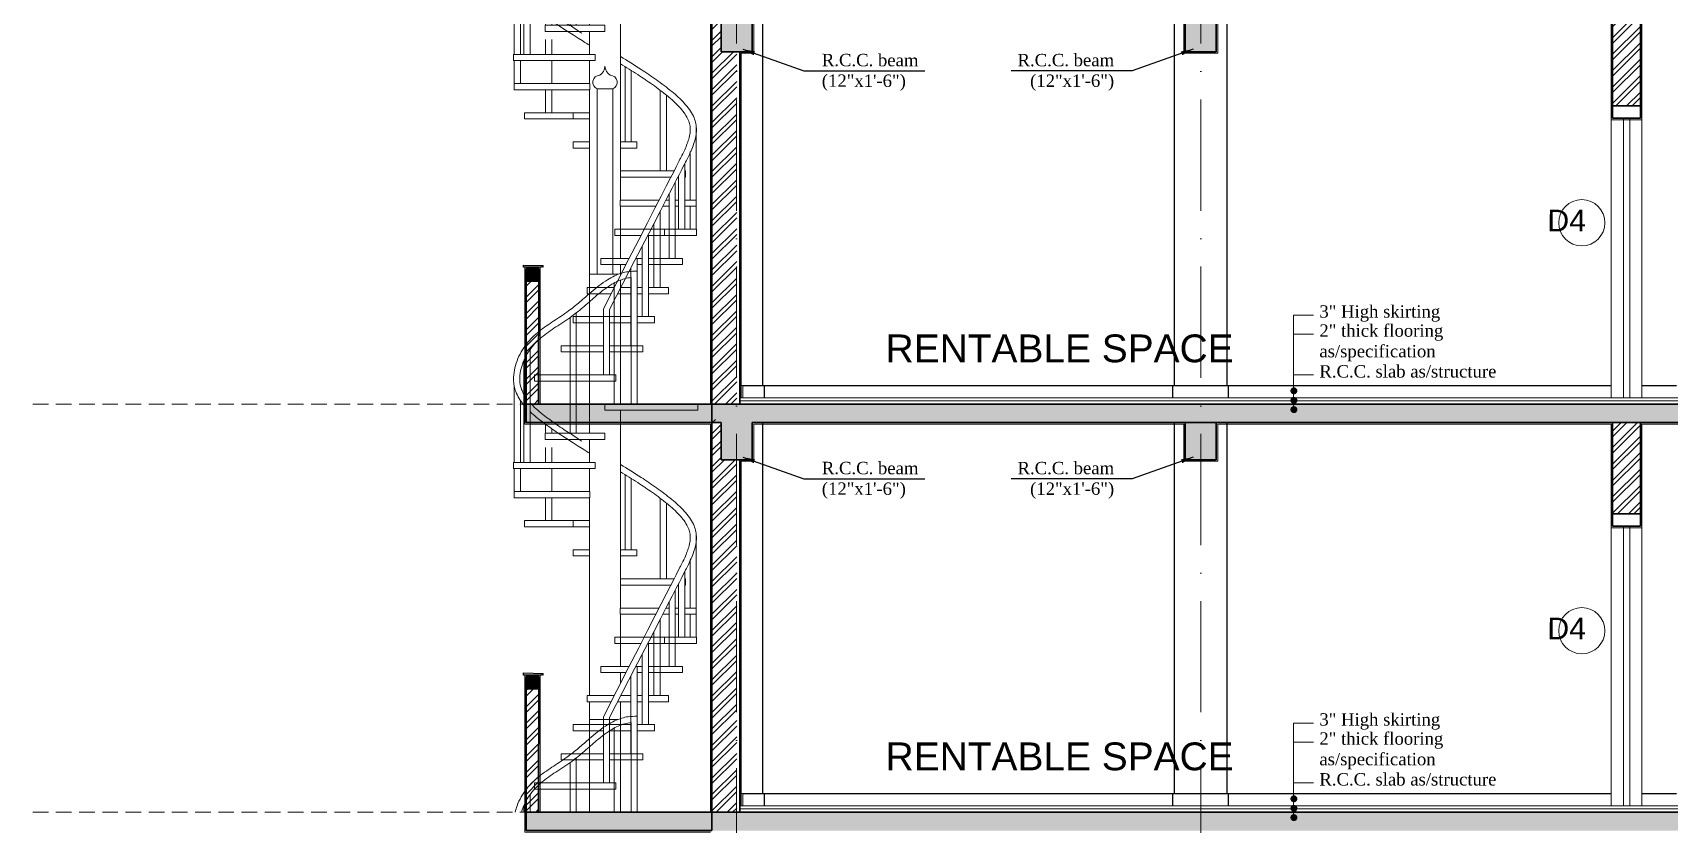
# Model space of a CAD drawing. Header units: inches. Extents: x 10755 to 33653, y -10992 to 10708.
# Drawn here: x 20588 to 21117, y 1829 to 2085 of the extents above; entities that cross this region are included whole.
import ezdxf

# ---------------------------------------------------------------- set-up
doc = ezdxf.new("R2010")
doc.units = ezdxf.units.IN
doc.header["$MEASUREMENT"] = 0
doc.linetypes.add('ACAD_ISO10W100', pattern=[18, 12, -3, 0, -3])
doc.linetypes.add('DASHED', pattern=[0.75, 0.5, -0.25])
for name, color, linetype, lineweight in [('arrow', 4, 'Continuous', 9), ('centerline', 9, 'ACAD_ISO10W100', 5), ('col', 1, 'Continuous', 30), ('dimension inter - 8', 6, 'Continuous', 13), ('door', 15, 'Continuous', 18), ('hatch', 33, 'Continuous', 5), ('hatch 2', 8, 'Continuous', 13), ('hatch1', 9, 'Continuous', 5), ('hatch3', 43, 'Continuous', 5), ('Pillar', 11, 'Continuous', 25), ('PLASTER', 50, 'Continuous', 9), ('stair', 3, 'Continuous', 15), ('steps', 4, 'Continuous', 9), ('text-1-4', 6, 'Continuous', 13), ('title text 1', 113, 'Continuous', 25), ('txt', 7, 'Continuous', 15), ('wall', 1, 'Continuous', 35)]:
    doc.layers.add(name, color=color, linetype=linetype, lineweight=lineweight)
doc.layers.get('dimension inter - 8').off()
doc.styles.add('arial', font='arial.ttf')
doc.styles.add('Prajwal', font='stylu.ttf', dxfattribs={"height": 9})
doc.styles.get("Standard").update_dxf_attribs({"font": 'arial.ttf'})
doc.dimstyles.new('1-4(p) arrow', dxfattribs={"dimtxt": 4, "dimasz": 4, "dimexe": 0, "dimexo": 0, "dimgap": 2, "dimtad": 1, "dimdec": 3, "dimzin": 0, "dimdsep": 46, "dimlunit": 4, "dimtxsty": 'arial', "dimblk": 'DOT', "dimcen": 0, "dimclrd": 4, "dimclre": 3, "dimclrt": 6, "dimadec": 0, "dimazin": 0, "dimtfac": 0.5, "dimtdec": 3, "dimtix": 1, "dimtofl": 0, "dimtmove": 0, "dimatfit": 3, "dimfxl": 0, "dimtolj": 1, "dimtzin": 0, "dimlwe": -1, "dimarcsym": 0})

# ---------------------------------------------------------------- blocks, each defined once
blk = doc.blocks.new('wewerr')
at = {"layer": 'hatch', "linetype": 'Continuous', "ltscale": 30}
for points in [[(193533.81, -5219.8), (193523.81, -5219.8), (193523.81, -5231.8), (193533.81, -5231.8)], [(193683.81, -5219.8), (193673.81, -5219.8), (193673.81, -5231.8), (193683.81, -5231.8)]]:
    blk.add_hatch(color=256, dxfattribs=at).paths.add_polyline_path(points)
at = {"layer": 'hatch 2', "linetype": 'Continuous', "ltscale": 30}
blk.add_hatch(color=256, dxfattribs=at).paths.add_polyline_path([(194519.81, -5219.8), (194519.81, -5213.8), (193520.81, -5213.8), (193520.81, -5219.8)])
h = blk.add_hatch(dxfattribs=at)
h.set_pattern_fill('ANSI32', color=256, scale=10, style=0)
h.set_pattern_definition([(45, (172868.0908, -7178.3252), (-2.6516504, 2.6516504), []), (45, (172869.8586, -7178.3252), (-2.6516504, 2.6516504), [])])
h.paths.add_polyline_path([(193528.81, -5231.8), (193523.81, -5231.8), (193523.81, -5218.8), (193520.81, -5218.8), (193520.81, -5345.8), (193528.81, -5345.8)])
h = blk.add_hatch(dxfattribs=at)
h.set_pattern_fill('ANSI32', color=256, scale=10, style=0)
h.set_pattern_definition([(45, (-2e-05, 421.004), (-2.65165043, 2.65165043), []), (45, (1.7677, 421.004), (-2.65165043, 2.65165043), [])])
h.paths.add_polyline_path([(193811.95, -5249.3), (193820.95, -5249.3), (193820.95, -5219.8), (193811.95, -5219.8)])
at = {"layer": 'door', "ltscale": 30}
for p, q in [((193815.52, -5343.8), (193815.52, -5253.3)), ((193817.52, -5343.8), (193817.52, -5253.3))]:
    blk.add_line(p, q, dxfattribs=at)
at = {"layer": 'hatch 2', "ltscale": 30}
blk.add_circle((193801.99, -5287.13), 7.47, dxfattribs=at)
blk.add_circle((193801.99, -5287.13), 7.47, dxfattribs=at)
at = {"layer": 'Pillar', "linetype": 'Continuous', "ltscale": 30}
for p, q in [((193537.31, -5339.8), (193537.31, -5219.8)), ((193670.31, -5339.8), (193670.31, -5219.8)), ((193687.31, -5339.8), (193687.31, -5219.8)), ((193530.81, -5339.8), (193811.45, -5339.8)), ((193537.81, -5343.8), (193537.81, -5339.8)), ((193669.81, -5343.8), (193669.81, -5339.8)), ((193687.81, -5343.8), (193687.81, -5339.8)), ((193821.45, -5339.8), (193832.58, -5339.8))]:
    blk.add_line(p, q, dxfattribs=at)
at = {"layer": 'PLASTER', "linetype": 'Continuous', "ltscale": 30}
blk.add_line((193811.45, -5253.8), (193821.45, -5253.8), dxfattribs=at)
for points in [[(193520.31, -5220.3), (193520.31, -5345.8)], [(193530.31, -5343.8), (193530.31, -5232.3), (193534.31, -5232.3), (193534.31, -5220.3), (193673.31, -5220.3), (193673.31, -5232.3), (193684.31, -5232.3), (193684.31, -5220.3), (193811.45, -5220.3), (193811.45, -5343.8)], [(193821.45, -5343.8), (193821.45, -5220.3), (193889.31, -5220.3), (193889.31, -5232.3), (193900.31, -5232.3), (193900.31, -5220.3), (194074.31, -5220.3), (194074.31, -5232.3), (194085.31, -5232.3), (194085.31, -5220.3), (194091.31, -5220.3), (194091.31, -5220.3), (194104.31, -5220.3), (194104.31, -5220.3), (194314.31, -5220.3), (194314.31, -5232.3), (194325.31, -5232.3), (194325.31, -5220.3), (194506.31, -5220.3), (194506.31, -5232.3), (194517.31, -5232.3), (194517.31, -5220.3)]]:
    blk.add_lwpolyline(points, dxfattribs=at)
at = {"layer": 'stair', "ltscale": 5}
for p, q in [((193529.81, -5343.8), (194520.81, -5343.8)), ((193529.81, -5344.8), (194520.81, -5344.8))]:
    blk.add_line(p, q, dxfattribs=at)
blk.add_lwpolyline([(193530.81, -5343.8), (193530.31, -5343.8), (193530.31, -5339.8), (193530.81, -5339.8)], close=True, dxfattribs=at)
at = {"layer": 'wall', "linetype": 'Continuous', "ltscale": 30}
for p, q in [((193520.81, -5213.8), (193902.81, -5213.8)), ((193520.81, -5345.8), (193520.81, -5219.8)), ((193523.81, -5219.8), (193520.81, -5219.8)), ((193533.81, -5219.8), (194519.81, -5219.8)), ((193811.95, -5219.8), (193811.95, -5253.3)), ((193820.95, -5219.8), (193820.95, -5253.3)), ((193531.81, -5231.8), (193523.81, -5231.8)), ((193529.81, -5345.8), (193529.81, -5231.69)), ((193811.95, -5249.3), (193820.95, -5249.3)), ((193811.95, -5253.3), (193820.95, -5253.3)), ((193520.81, -5345.8), (193529.81, -5345.8))]:
    blk.add_line(p, q, dxfattribs=at)
blk.add_lwpolyline([(193533.81, -5219.8), (193533.81, -5231.8), (193523.81, -5231.8), (193523.81, -5219.8)], dxfattribs=at)
blk.add_lwpolyline([(193673.81, -5219.8), (193683.81, -5219.8), (193683.81, -5231.8), (193673.81, -5231.8)], close=True, dxfattribs=at)
at = {"layer": 'title text 1', "insert": (193796.49, -5282.91), "char_height": 7, "width": 6.48014975013211e-13, "attachment_point": 1, "rotation": 359.9563, "style": 'Prajwal'}
blk.add_mtext('\\pi-5.632;{\\fArial|b0|i0|c0|p34;D4}', dxfattribs=at)
blk.add_mtext('\\pi-5.632;{\\fArial|b0|i0|c0|p34;D4}', dxfattribs=at)
at = {"layer": 'txt', "linetype": 'Continuous', "insert": (193633.2, -5323.28), "char_height": 9, "width": 112.6637, "attachment_point": 2, "style": 'arial'}
blk.add_mtext('RENTABLE SPACE', dxfattribs=at)
blk = doc.blocks.new('wewqrwe')
at = {"layer": 'hatch1', "linetype": 'Continuous', "ltscale": 30}
for p, q in [((193137.7, -5700.81), (193138.73, -5700.81)), ((193128, -5719.66), (193130.02, -5719.66)), ((193123.14, -5729.09), (193126.38, -5729.09)), ((193128.38, -5729.09), (193130.02, -5729.09)), ((193119.49, -5738.52), (193126.38, -5738.52))]:
    blk.add_line(p, q, dxfattribs=at)
at = {"layer": 'steps'}
for p, q in [((193115.49, -5592.81), (193115.49, -5532.81)), ((193120.49, -5592.81), (193120.49, -5532.81)), ((193112.99, -5599.04), (193112.99, -5592.81)), ((193122.27, -5592.81), (193112.99, -5592.81)), ((193120.99, -5634.81), (193120.99, -5595.61)), ((193122.99, -5634.81), (193122.99, -5594.67)), ((193126.45, -5634.81), (193126.45, -5593.85)), ((193128.45, -5634.81), (193128.45, -5591.81)), ((193112.99, -5644.24), (193112.99, -5601.69)), ((193106.71, -5644.24), (193106.71, -5606.78)), ((193108.71, -5644.24), (193108.71, -5605.3)), ((193093.79, -5653.66), (193093.79, -5617.12)), ((193091.79, -5653.66), (193091.79, -5620.66)), ((193088.66, -5628.81), (193088.66, -5653.66)), ((193090.66, -5633.61), (193090.66, -5653.66)), ((193117.99, -5634.81), (193147.99, -5634.81)), ((193117.99, -5634.81), (193117.99, -5636.81)), ((193117.99, -5636.81), (193147.99, -5636.81)), ((193122.99, -5656.69), (193122.99, -5636.81)), ((193147.99, -5636.81), (193147.99, -5634.81)), ((193098.71, -5644.24), (193117.99, -5644.24)), ((193098.71, -5644.24), (193098.71, -5646.24)), ((193098.78, -5644.24), (193098.78, -5641.31)), ((193100.78, -5644.24), (193100.78, -5642.76)), ((193117.99, -5644.24), (193117.99, -5646.24)), ((193098.71, -5646.24), (193117.99, -5646.24)), ((193098.78, -5653.66), (193098.78, -5648.81)), ((193100.78, -5653.66), (193100.78, -5648.81)), ((193106.71, -5646.81), (193106.71, -5646.79)), ((193112.99, -5653.66), (193112.99, -5646.24)), ((193088.45, -5655.66), (193088.45, -5653.66)), ((193088.45, -5653.66), (193098.78, -5653.66)), ((193098.78, -5653.66), (193114.78, -5653.66)), ((193114.78, -5653.66), (193114.78, -5655.66)), ((193088.45, -5655.66), (193098.78, -5655.66)), ((193088.66, -5655.66), (193088.66, -5665.09)), ((193090.66, -5655.66), (193090.66, -5663.09)), ((193098.78, -5655.66), (193114.78, -5655.66)), ((193100.78, -5663.09), (193100.78, -5655.66)), ((193112.99, -5663.09), (193112.99, -5655.66)), ((193122.99, -5683.95), (193122.99, -5656.69)), ((193124.47, -5681.95), (193124.47, -5657.6)), ((193126.47, -5681.95), (193126.47, -5658.84)), ((193088.66, -5663.09), (193100.78, -5663.09)), ((193088.66, -5665.09), (193100.78, -5665.09)), ((193098.78, -5672.52), (193098.78, -5665.09)), ((193100.78, -5663.09), (193113.07, -5663.09)), ((193100.78, -5672.52), (193100.78, -5665.09)), ((193100.78, -5665.09), (193113.07, -5665.09)), ((193112.99, -5674.52), (193112.99, -5665.09)), ((193113.07, -5665.09), (193113.07, -5663.09)), ((193135.87, -5691.38), (193135.87, -5665.3)), ((193137.87, -5691.38), (193137.87, -5666.86)), ((193092.01, -5674.52), (193092.01, -5672.52)), ((193092.01, -5672.52), (193112.99, -5672.52)), ((193092.01, -5674.52), (193112.99, -5674.52)), ((193107.73, -5674.52), (193107.73, -5672.52)), ((193112.99, -5683.95), (193112.99, -5674.52)), ((193145.48, -5679.14), (193145.48, -5676.81)), ((193147.48, -5710.24), (193147.48, -5676.81)), ((193107.73, -5681.95), (193112.99, -5681.95)), ((193107.73, -5683.95), (193107.73, -5681.95)), ((193107.73, -5683.95), (193112.99, -5683.95)), ((193112.99, -5729.09), (193112.99, -5683.95)), ((193122.99, -5681.95), (193128.25, -5681.95)), ((193122.99, -5683.95), (193128.25, -5683.95)), ((193122.99, -5700.81), (193122.99, -5683.95)), ((193128.25, -5683.95), (193128.25, -5681.95)), ((193145.48, -5700.81), (193145.48, -5685.57)), ((193122.99, -5691.38), (193140.32, -5691.38)), ((193143.76, -5710.24), (193143.76, -5689.05)), ((193143.76, -5691.38), (193143.97, -5691.38)), ((193143.97, -5691.38), (193143.97, -5693.38)), ((193122.99, -5693.38), (193139.29, -5693.38)), ((193140.73, -5719.66), (193140.73, -5695.15)), ((193141.53, -5693.38), (193141.76, -5693.38)), ((193141.76, -5710.24), (193141.76, -5692.93)), ((193143.76, -5693.38), (193143.97, -5693.38)), ((193122.92, -5700.81), (193135.49, -5700.81)), ((193122.92, -5700.81), (193122.92, -5702.81)), ((193137.7, -5700.81), (193138.73, -5700.81)), ((193138.73, -5719.66), (193138.73, -5698.82)), ((193140.73, -5700.81), (193141.76, -5700.81)), ((193143.76, -5700.81), (193147.48, -5700.81)), ((193122.92, -5702.81), (193134.47, -5702.81)), ((193122.99, -5708.81), (193122.99, -5702.81)), ((193135.79, -5729.09), (193135.79, -5704.58)), ((193136.68, -5702.81), (193138.73, -5702.81)), ((193140.73, -5702.81), (193141.76, -5702.81)), ((193143.76, -5702.81), (193147.48, -5702.81)), ((193145.48, -5710.24), (193145.48, -5702.81)), ((193121.21, -5710.24), (193121.21, -5712.24)), ((193121.21, -5710.24), (193147.54, -5710.24)), ((193121.21, -5712.24), (193129.64, -5712.24)), ((193122.99, -5719.66), (193122.99, -5708.81)), ((193131.82, -5712.24), (193147.54, -5712.24)), ((193132.02, -5738.52), (193132.02, -5712.24)), ((193133.79, -5729.09), (193133.79, -5708.42)), ((193137.28, -5710.24), (193137.28, -5712.24)), ((193147.54, -5710.24), (193147.54, -5712.24)), ((193130.02, -5738.52), (193130.02, -5715.73)), ((193116.7, -5719.66), (193116.7, -5721.66)), ((193116.7, -5719.66), (193125.83, -5719.66)), ((193116.7, -5721.66), (193124.81, -5721.66)), ((193122.99, -5725.21), (193122.99, -5721.66)), ((193126.38, -5747.95), (193126.38, -5722.81)), ((193128, -5719.66), (193130.02, -5719.66)), ((193128.38, -5747.95), (193128.38, -5719.66)), ((193128.38, -5721.66), (193130.02, -5721.66)), ((193132.02, -5719.66), (193143.03, -5719.66)), ((193132.02, -5721.66), (193143.03, -5721.66)), ((193143.03, -5719.66), (193143.03, -5721.66)), ((193112.19, -5729.09), (193112.19, -5731.09)), ((193112.19, -5729.09), (193121, -5729.09)), ((193112.19, -5731.09), (193119.98, -5731.09)), ((193112.99, -5738.52), (193112.99, -5731.09)), ((193122.11, -5731.09), (193126.38, -5731.09)), ((193122.99, -5738.52), (193122.99, -5731.09)), ((193123.14, -5729.09), (193126.38, -5729.09)), ((193128.38, -5729.09), (193130.02, -5729.09)), ((193128.38, -5731.09), (193130.02, -5731.09)), ((193132.02, -5729.09), (193138.52, -5729.09)), ((193132.02, -5731.09), (193138.52, -5731.09)), ((193138.52, -5729.09), (193138.52, -5731.09)), ((193107.68, -5738.52), (193107.68, -5740.52)), ((193107.68, -5738.52), (193126.38, -5738.52)), ((193117.49, -5757.38), (193117.49, -5735.95)), ((193119.49, -5757.38), (193119.49, -5736.19)), ((193119.49, -5757.38), (193119.49, -5738.81)), ((193128.38, -5738.52), (193134.01, -5738.52)), ((193134.01, -5738.52), (193134.01, -5740.52)), ((193107.68, -5740.52), (193117.49, -5740.52)), ((193112.99, -5748.08), (193112.99, -5740.52)), ((193119.49, -5740.52), (193126.38, -5740.52)), ((193122.99, -5747.95), (193122.99, -5740.52)), ((193128.38, -5740.52), (193134.01, -5740.52)), ((193103.87, -5747.95), (193103.87, -5749.95)), ((193103.87, -5747.95), (193117.49, -5747.95)), ((193103.87, -5749.95), (193117.49, -5749.95)), ((193112.99, -5757.38), (193112.99, -5749.95)), ((193119.49, -5747.95), (193130.2, -5747.95)), ((193119.49, -5749.95), (193130.2, -5749.95)), ((193122.99, -5757.38), (193122.99, -5749.95)), ((193130.2, -5747.95), (193130.2, -5749.95)), ((193095.21, -5757.38), (193095.21, -5759.38)), ((193095.21, -5757.38), (193121.54, -5757.38)), ((193095.21, -5759.38), (193121.54, -5759.38)), ((193112.99, -5766.81), (193112.99, -5759.38)), ((193121.54, -5757.38), (193121.54, -5759.38)), ((193122.99, -5766.81), (193122.99, -5757.38))]:
    blk.add_line(p, q, dxfattribs=at)
blk.add_lwpolyline([(193115.49, -5532.81, -0.812876), (193116.29, -5528.4, 0.225133), (193117.99, -5525.52, 0.225133), (193119.7, -5528.4, -0.812876), (193120.49, -5532.81)], format="xyb", close=True, dxfattribs=at)
for points, knots in [([(193091.79, -5635.11), (193090.68, -5633.79), (193089.77, -5632.35), (193088.95, -5630.15), (193088.77, -5629.51), (193088.53, -5628.2), (193088.46, -5627.53), (193088.42, -5624.83), (193088.85, -5622.75), (193090.32, -5618.81), (193091.37, -5616.96), (193093.83, -5613.79), (193095.24, -5612.45), (193098.24, -5610.04), (193099.83, -5608.97), (193103.04, -5606.86), (193104.66, -5605.81), (193106.84, -5604.22), (193107.45, -5603.75), (193108.66, -5602.78), (193109.27, -5602.27), (193111.07, -5600.72), (193112.27, -5599.65), (193115.21, -5597.14), (193116.95, -5595.73), (193120.28, -5593.65), (193121.82, -5592.89), (193124.73, -5592.02), (193126.06, -5591.81), (193128.45, -5591.81)], [81.205258, 81.205258, 81.205258, 81.205258, 86.072871, 86.072871, 87.958853, 87.958853, 89.844834, 89.844834, 95.535569, 95.535569, 101.226304, 101.226304, 106.917039, 106.917039, 112.607774, 112.607774, 118.298508, 118.298508, 120.54428, 120.54428, 122.790052, 122.790052, 127.281596, 127.281596, 133.598797, 133.598797, 138.61055, 138.61055, 142.468452, 142.468452, 142.468452, 142.468452]), ([(193091.79, -5631.63), (193091.49, -5631.11), (193091.24, -5630.58), (193090.78, -5629.33), (193090.61, -5628.62), (193090.43, -5627.1), (193090.43, -5626.31), (193090.68, -5623.6), (193091.3, -5621.6), (193092.6, -5618.95), (193093.07, -5618.16), (193094.67, -5615.83), (193095.97, -5614.5), (193098.87, -5612.05), (193100.47, -5610.95), (193103.8, -5608.75), (193105.53, -5607.64), (193107.94, -5605.89), (193108.64, -5605.36), (193110.01, -5604.26), (193110.68, -5603.69), (193112.68, -5601.97), (193113.99, -5600.8), (193116.92, -5598.32), (193118.55, -5597.05), (193121.56, -5595.24), (193122.93, -5594.61), (193125.03, -5594.04), (193125.73, -5593.91), (193126.45, -5593.85)], [84.101211, 84.101211, 84.101211, 84.101211, 86.102561, 86.102561, 88.69053, 88.69053, 91.278498, 91.278498, 97.400197, 97.400197, 100.159935, 100.159935, 106.14453, 106.14453, 112.129125, 112.129125, 118.11372, 118.11372, 120.561629, 120.561629, 123.009539, 123.009539, 127.905359, 127.905359, 134.030367, 134.030367, 138.966871, 138.966871, 141.367788, 141.367788, 141.367788, 141.367788]), ([(193106.71, -5644.39), (193106.03, -5643.94), (193105.35, -5643.49), (193103.18, -5642.01), (193101.67, -5640.95), (193098.64, -5638.73), (193097.14, -5637.58), (193095.07, -5635.72), (193094.4, -5635.05), (193093.79, -5634.37)], [64.641096, 64.641096, 64.641096, 64.641096, 67.065226, 67.065226, 72.366661, 72.366661, 77.668096, 77.668096, 80.476118, 80.476118, 80.476118, 80.476118]), ([(193102.9, -5644.24), (193101.98, -5643.6), (193101.05, -5642.95), (193099.4, -5641.77), (193098.67, -5641.24), (193097.22, -5640.14), (193096.49, -5639.58), (193095.1, -5638.43), (193094.43, -5637.85), (193093.79, -5637.24)], [67.819009, 67.819009, 67.819009, 67.819009, 71.047929, 71.047929, 73.552086, 73.552086, 76.056243, 76.056243, 78.493263, 78.493263, 78.493263, 78.493263]), ([(193119.49, -5736.19), (193143.94, -5688.69), (193144.13, -5688.33), (193144.75, -5687.1), (193145.18, -5686.22), (193146.22, -5683.94), (193146.77, -5682.53), (193147.43, -5679.96), (193147.59, -5678.8), (193147.53, -5676.95), (193147.43, -5676.27), (193147.1, -5674.95), (193146.86, -5674.31), (193145.86, -5672.17), (193144.82, -5670.76), (193142.41, -5668.11), (193141.03, -5666.86), (193138.78, -5665.01), (193137.93, -5664.35), (193136.26, -5663.08), (193135.43, -5662.47), (193132.95, -5660.69), (193131.32, -5659.59), (193127.44, -5657.06), (193125.21, -5655.69), (193122.99, -5654.36)], [0.218143, 0.218143, 0.218143, 0.218143, 1.314231, 1.314231, 3.942692, 3.942692, 8.161098, 8.161098, 11.610704, 11.610704, 13.630495, 13.630495, 15.650285, 15.650285, 20.573844, 20.573844, 25.497404, 25.497404, 28.380506, 28.380506, 31.263607, 31.263607, 37.029811, 37.029811, 45.051397, 45.051397, 45.051397, 45.051397]), ([(193117.49, -5735.95), (193142.09, -5687.92), (193142.31, -5687.49), (193142.96, -5686.2), (193143.38, -5685.36), (193144.37, -5683.18), (193144.88, -5681.87), (193145.45, -5679.6), (193145.59, -5678.63), (193145.54, -5677.14), (193145.46, -5676.6), (193145.17, -5675.51), (193144.96, -5674.97), (193144.09, -5673.15), (193143.15, -5671.88), (193140.88, -5669.42), (193139.55, -5668.23), (193137.37, -5666.45), (193136.56, -5665.82), (193134.95, -5664.6), (193134.15, -5664.02), (193131.76, -5662.31), (193130.19, -5661.24), (193126.73, -5658.99), (193124.86, -5657.83), (193122.99, -5656.7)], [0, 0, 0, 0, 1.314867, 1.314867, 3.944602, 3.944602, 8.162435, 8.162435, 11.611771, 11.611771, 13.701647, 13.701647, 15.791523, 15.791523, 20.749585, 20.749585, 25.707646, 25.707646, 28.534632, 28.534632, 31.361617, 31.361617, 37.015587, 37.015587, 43.805156, 43.805156, 43.805156, 43.805156])]:
    blk.add_open_spline(points, degree=3, knots=knots, dxfattribs=at)
for points in [[(193112.99, -5650.71), (193111.96, -5650.09), (193110.93, -5649.45), (193102.9, -5644.24)], [(193110.48, -5646.81), (193109.89, -5646.44), (193109.3, -5646.07), (193106.71, -5644.24)]]:
    blk.add_open_spline(points, degree=3, dxfattribs=at)
blk = doc.blocks.new('raill')
at = {"layer": 'hatch 2', "linetype": 'Continuous', "ltscale": 30}
h = blk.add_hatch(dxfattribs=at)
h.set_pattern_fill('ANSI32', color=256, scale=10, style=0)
h.set_pattern_definition([(45, (-3e-11, 264), (-2.6516504, 2.6516504), []), (45, (1.7678, 264), (-2.6516504, 2.6516504), [])])
edge = h.paths.add_edge_path()
edge.add_line((20596.71, 2269.52), (20592.71, 2269.52))
edge.add_line((20592.71, 2269.52), (20592.71, 2247.9))
edge.add_spline(control_points=[(20592.71, 2247.9), (20592.73, 2247.92), (20592.74, 2247.94), (20593.94, 2249.48), (20595.28, 2250.77), (20596.71, 2251.94)], knot_values=[101.163818, 101.163818, 101.163818, 101.163818, 101.226304, 101.226304, 106.690427, 106.690427, 106.690427, 106.690427], degree=3, periodic=0)
edge.add_line((20596.71, 2251.94), (20596.71, 2269.52))
edge = h.paths.add_edge_path()
edge.add_line((20596.71, 2249.3), (20596.71, 2251.94))
edge.add_spline(control_points=[(20596.71, 2251.94), (20595.28, 2250.77), (20593.94, 2249.48), (20592.74, 2247.94), (20592.73, 2247.92), (20592.71, 2247.9)], knot_values=[101.163818, 101.163818, 101.163818, 101.163818, 106.627941, 106.627941, 106.690427, 106.690427, 106.690427, 106.690427], degree=3, periodic=0)
edge.add_line((20592.71, 2247.9), (20592.71, 2244.25))
edge.add_spline(control_points=[(20592.71, 2244.25), (20593.03, 2244.83), (20593.37, 2245.38), (20593.8, 2246.01), (20593.87, 2246.11), (20593.94, 2246.2)], knot_values=[98.18722, 98.18722, 98.18722, 98.18722, 100.159935, 100.159935, 100.540258, 100.540258, 100.540258, 100.540258], degree=3, periodic=0)
edge.add_spline(control_points=[(20593.94, 2246.2), (20594.76, 2247.35), (20595.7, 2248.36), (20596.71, 2249.3)], knot_values=[100.540258, 100.540258, 100.540258, 100.540258, 104.93144, 104.93144, 104.93144, 104.93144], degree=3, periodic=0)
edge = h.paths.add_edge_path()
edge.add_spline(control_points=[(20593.94, 2246.2), (20593.87, 2246.11), (20593.8, 2246.01), (20593.37, 2245.38), (20593.03, 2244.83), (20592.71, 2244.25)], knot_values=[98.18722, 98.18722, 98.18722, 98.18722, 98.567544, 98.567544, 100.540258, 100.540258, 100.540258, 100.540258], degree=3, periodic=0)
edge.add_line((20592.71, 2244.25), (20592.71, 2228.52))
edge.add_line((20592.71, 2228.52), (20593.94, 2228.52))
edge.add_line((20593.94, 2228.52), (20593.94, 2246.2))
edge = h.paths.add_edge_path()
edge.add_spline(control_points=[(20596.71, 2249.3), (20595.7, 2248.36), (20594.76, 2247.35), (20593.94, 2246.2)], knot_values=[100.540258, 100.540258, 100.540258, 100.540258, 104.93144, 104.93144, 104.93144, 104.93144], degree=3, periodic=0)
edge.add_line((20593.94, 2246.2), (20593.94, 2228.96))
edge.add_spline(control_points=[(20593.94, 2228.96), (20594.07, 2228.81), (20594.21, 2228.67), (20594.34, 2228.52)], knot_values=[79.87415, 79.87415, 79.87415, 79.87415, 80.476118, 80.476118, 80.476118, 80.476118], degree=3, periodic=0)
edge.add_line((20594.34, 2228.52), (20596.71, 2228.52))
edge.add_line((20596.71, 2228.52), (20596.71, 2235.95))
edge.add_line((20596.71, 2235.95), (20595.37, 2235.95))
edge.add_line((20595.37, 2235.95), (20595.37, 2237.95))
edge.add_line((20595.37, 2237.95), (20596.71, 2237.95))
edge.add_line((20596.71, 2237.95), (20596.71, 2249.3))
h.paths.add_polyline_path([(20596.71, 2237.95), (20595.37, 2237.95), (20595.37, 2235.95), (20596.71, 2235.95)], flags=17)
blk.add_hatch(color=256, dxfattribs=at).paths.add_polyline_path([(20592.72, 2268.34), (20596.72, 2268.34), (20596.72, 2272.34), (20592.72, 2272.34)])
at = {"layer": 'hatch3', "linetype": 'DASHED', "lineweight": 0, "ltscale": 85}
h = blk.add_hatch(color=256, dxfattribs=at)
h.dxf.hatch_style = 1
h.paths.add_polyline_path([(20652.71, 2228.52), (20592.71, 2228.52), (20592.71, 2222.52), (20652.71, 2222.52)])
at = {"layer": 'col'}
for p, q in [((20591.8, 2273.52, 0), (20598.21, 2273.33, 0)), ((20591.81, 2272.84, 0), (20591.8, 2273.52, 0)), ((20597.46, 2272.84, 0), (20591.81, 2272.84, 0)), ((20597.59, 2272.84, 0), (20597.46, 2272.84, 0)), ((20598.21, 2272.84, 0), (20598.09, 2272.84, 0)), ((20598.21, 2272.84, 0), (20598.09, 2272.84, 0)), ((20598.21, 2272.84, 0), (20598.09, 2272.84, 0)), ((20598.21, 2272.84, 0), (20598.09, 2272.84, 0)), ((20598.21, 2272.84, 0), (20598.21, 2273.33, 0)), ((20598.21, 2272.84, 0), (20598.21, 2273.33, 0)), ((20598.21, 2272.84, 0), (20598.21, 2273.33, 0)), ((20598.21, 2272.84, 0), (20598.21, 2272.84, 0)), ((20598.21, 2272.84, 0), (20598.21, 2272.84, 0)), ((20598.21, 2272.84, 0), (20598.21, 2272.84, 0))]:
    blk.add_line(p, q, dxfattribs=at)
blk.add_arc((20597.84, 2272.84, 0), 0.251, 0.1942, 179.8037, dxfattribs=at)
blk.add_arc((20597.84, 2272.84, 0), 0.251, 0.1942, 179.8037, dxfattribs=at)
at = {"layer": 'PLASTER', "linetype": 'Continuous', "ltscale": 30}
blk.add_lwpolyline([(20597.21, 2228.52), (20597.22, 2272.84), (20592.22, 2272.84), (20592.21, 2222.02), (20652.21, 2222.02)], dxfattribs=at)
at = {"layer": 'wall', "linetype": 'Continuous', "ltscale": 30}
for p, q in [((20596.72, 2268.34), (20592.72, 2268.34)), ((20652.71, 2222.52), (20652.71, 2228.52))]:
    blk.add_line(p, q, dxfattribs=at)
for points in [[(20596.71, 2228.52), (20596.72, 2272.34), (20592.72, 2272.34), (20592.71, 2228.52)], [(20652.71, 2228.52), (20592.71, 2228.52), (20592.71, 2222.52), (20652.71, 2222.52)]]:
    blk.add_lwpolyline(points, dxfattribs=at)
blk = doc.blocks.new('_Dot')
at = {"color": 0, "linetype": 'ByBlock', "lineweight": -2}
blk.add_line((-0.5, 0), (-1, 0), dxfattribs=at)
at = {"color": 0, "linetype": 'ByBlock', "const_width": 0.5}
blk.add_lwpolyline([(-0.25, 0, 1), (0.25, 0, 1)], format="xyb", close=True, dxfattribs=at)

msp = doc.modelspace()

# ---------------------------------------------------------------- hatches: boundary and pattern name
at = {"layer": 'hatch 2', "linetype": 'Continuous', "ltscale": 30}
msp.add_hatch(color=256, dxfattribs=at).paths.add_polyline_path([(21806.459, 1826.522), (21806.459, 1832.522), (20807.459, 1832.522), (20807.459, 1826.522)])

# ---------------------------------------------------------------- linework, layer by layer
at = {"layer": 'arrow', "linetype": 'Continuous'}
for p, q in [((20995.463, 1962.431), (20995.463, 1993.329)), ((20995.463, 1993.329), (21001.921, 1993.329)), ((20995.463, 1987.153), (21001.921, 1987.153)), ((20995.463, 1973.946), (21001.921, 1973.946)), ((20995.463, 1830.431), (20995.463, 1861.329)), ((20995.463, 1861.329), (21001.921, 1861.329)), ((20995.463, 1855.153), (21001.921, 1855.153)), ((20995.463, 1841.946), (21001.921, 1841.946))]:
    msp.add_line(p, q, dxfattribs=at)
at = {"layer": 'centerline', "ltscale": 3}
for p, q in [((20815.459, 1486.103), (20815.459, 2608.798)), ((20965.459, 1486.103), (20965.459, 2608.798))]:
    msp.add_line(p, q, dxfattribs=at)
at = {"layer": 'hatch3', "linetype": 'DASHED', "lineweight": 0, "ltscale": 10}
for p, q in [((20587.918, 1964.522), (22329.789, 1964.522)), ((20587.975, 1964.522), (21421.586, 1964.522)), ((20587.918, 1832.522), (22329.789, 1832.522)), ((20587.975, 1832.522), (21421.586, 1832.522))]:
    msp.add_line(p, q, dxfattribs=at)
at = {"layer": 'steps'}
for p, q in [((20767.891, 1856.291), (20767.891, 1862.522)), ((20777.171, 1862.522), (20767.891, 1862.522)), ((20783.347, 1832.522), (20783.347, 1863.522)), ((20775.891, 1832.522), (20775.891, 1859.722)), ((20777.891, 1832.522), (20777.891, 1860.656)), ((20781.347, 1832.522), (20781.347, 1861.479)), ((20767.891, 1832.522), (20767.891, 1853.639)), ((20761.611, 1832.522), (20761.611, 1848.549)), ((20763.611, 1832.522), (20763.611, 1850.032)), ((20748.686, 1832.522), (20748.686, 1838.205)), ((20746.686, 1832.522), (20746.686, 1834.665))]:
    msp.add_line(p, q, dxfattribs=at)
for points, knots in [([(20743.848, 1832.522), (20744.021, 1833.206), (20744.235, 1833.884), (20745.221, 1836.517), (20746.269, 1838.373), (20748.729, 1841.542), (20750.139, 1842.879), (20753.136, 1845.285), (20754.725, 1846.357), (20757.934, 1848.473), (20759.555, 1849.518), (20761.742, 1851.111), (20762.351, 1851.578), (20763.563, 1852.553), (20764.167, 1853.06), (20765.973, 1854.608), (20767.174, 1855.679), (20770.104, 1858.189), (20771.851, 1859.6), (20775.177, 1861.679), (20776.719, 1862.441), (20779.631, 1863.308), (20780.958, 1863.522), (20783.347, 1863.522)], [93.6144105, 93.6144105, 93.6144105, 93.6144105, 95.5355692, 95.5355692, 101.226304, 101.226304, 106.9170388, 106.9170388, 112.6077736, 112.6077736, 118.2985085, 118.2985085, 120.5442803, 120.5442803, 122.7900521, 122.7900521, 127.2815958, 127.2815958, 133.5987967, 133.5987967, 138.6105505, 138.6105505, 142.4684517, 142.4684517, 142.4684517, 142.4684517]), ([(20745.92, 1832.522), (20746.215, 1833.556), (20746.615, 1834.58), (20747.504, 1836.381), (20747.968, 1837.171), (20749.571, 1839.494), (20750.872, 1840.834), (20753.77, 1843.277), (20755.366, 1844.377), (20758.695, 1846.584), (20760.427, 1847.689), (20762.843, 1849.435), (20763.541, 1849.968), (20764.91, 1851.07), (20765.583, 1851.638), (20767.582, 1853.357), (20768.887, 1854.525), (20771.822, 1857.005), (20773.451, 1858.277), (20776.461, 1860.086), (20777.826, 1860.717), (20779.929, 1861.288), (20780.628, 1861.416), (20781.347, 1861.479)], [94.1300552, 94.1300552, 94.1300552, 94.1300552, 97.4001972, 97.4001972, 100.1599351, 100.1599351, 106.1445299, 106.1445299, 112.1291248, 112.1291248, 118.1137196, 118.1137196, 120.5616295, 120.5616295, 123.0095394, 123.0095394, 127.9053591, 127.9053591, 134.0303668, 134.0303668, 138.9668712, 138.9668712, 141.3677878, 141.3677878, 141.3677878, 141.3677878])]:
    msp.add_open_spline(points, degree=3, knots=knots, dxfattribs=at)
at = {"layer": 'text-1-4', "ltscale": 50, "const_width": 1.125}
for points in [[(20996.147, 1968.81, -1), (20995.022, 1968.81, -1)], [(20996.147, 1965.739, -1), (20995.022, 1965.739, -1)], [(20996.147, 1962.73, -1), (20995.022, 1962.73, -1)], [(20996.147, 1836.81, -1), (20995.022, 1836.81, -1)], [(20996.147, 1833.739, -1), (20995.022, 1833.739, -1)], [(20996.147, 1830.73, -1), (20995.022, 1830.73, -1)]]:
    msp.add_lwpolyline(points, format="xyb", close=True, dxfattribs=at)
at = {"layer": 'wall', "linetype": 'Continuous', "ltscale": 30}
for p, q in [((20807.459, 1826.522), (20807.459, 1832.522)), ((20807.459, 1832.522), (21189.459, 1832.522))]:
    msp.add_line(p, q, dxfattribs=at)

# ---------------------------------------------------------------- block references
at = {"layer": 'dimension inter - 8'}
for p in [(154.745, -264), (154.745, -396)]:
    msp.add_blockref('raill', p, dxfattribs=at)
at = {"layer": 'steps', "linetype": 'Continuous'}
for p in [(-172345.101, 7731.329), (-172345.101, 7599.329)]:
    msp.add_blockref('wewqrwe', p, dxfattribs=at)
at = {"layer": 'wall', "linetype": 'Continuous'}
for p in [(-172713.346, 7310.325), (-172713.346, 7178.325)]:
    msp.add_blockref('wewerr', p, dxfattribs=at)

# ---------------------------------------------------------------- texts
at = {"layer": 'text-1-4', "ltscale": 50, "char_height": 4, "width": 33.30159}
for insert, attachment_point, rotation in [((20843, 2077.848), 1, 359.92634), ((20937.464, 2077.848), 3, 0.07366), ((20843, 1945.848), 1, 359.92634), ((20937.464, 1945.848), 3, 0.07366)]:
    msp.add_mtext('{\\fTimes New Roman|b0|i0|c0|p18;R.C.C. beam (12"x1\'-6")}', dxfattribs=dict(at, insert=insert, attachment_point=attachment_point, rotation=rotation))
at = {"layer": 'text-1-4', "ltscale": 50, "char_height": 4, "width": 113.8795, "attachment_point": 1}
for s, insert in [('{\\fTimes New Roman|b0|i0|c0|p18;3" High skirting}', (21003.822, 1996.494)), ('{\\fTimes New Roman|b0|i0|c0|p18;2" thick flooring \\Pas/specification}', (21003.822, 1990.318)), ('{\\fTimes New Roman|b0|i0|c0|p18;R.C.C. slab as/structure}', (21003.822, 1977.111)), ('{\\fTimes New Roman|b0|i0|c0|p18;3" High skirting}', (21003.822, 1864.494)), ('{\\fTimes New Roman|b0|i0|c0|p18;2" thick flooring \\Pas/specification}', (21003.822, 1858.318)), ('{\\fTimes New Roman|b0|i0|c0|p18;R.C.C. slab as/structure}', (21003.822, 1845.111))]:
    msp.add_mtext(s, dxfattribs=dict(at, insert=insert))

# ---------------------------------------------------------------- leaders
at = {"layer": 'arrow'}
for points in [[(20817.417, 2079.348), (20837.14, 2072.37), (20876.311, 2072.37)], [(20963.046, 2079.348), (20943.323, 2072.37), (20904.153, 2072.37)], [(20817.417, 1947.348), (20837.14, 1940.37), (20876.311, 1940.37)], [(20963.046, 1947.348), (20943.323, 1940.37), (20904.153, 1940.37)]]:
    msp.add_leader(points, dimstyle='1-4(p) arrow', override={"dimtad": 0}, dxfattribs=at)

doc.saveas('drawing.dxf')
